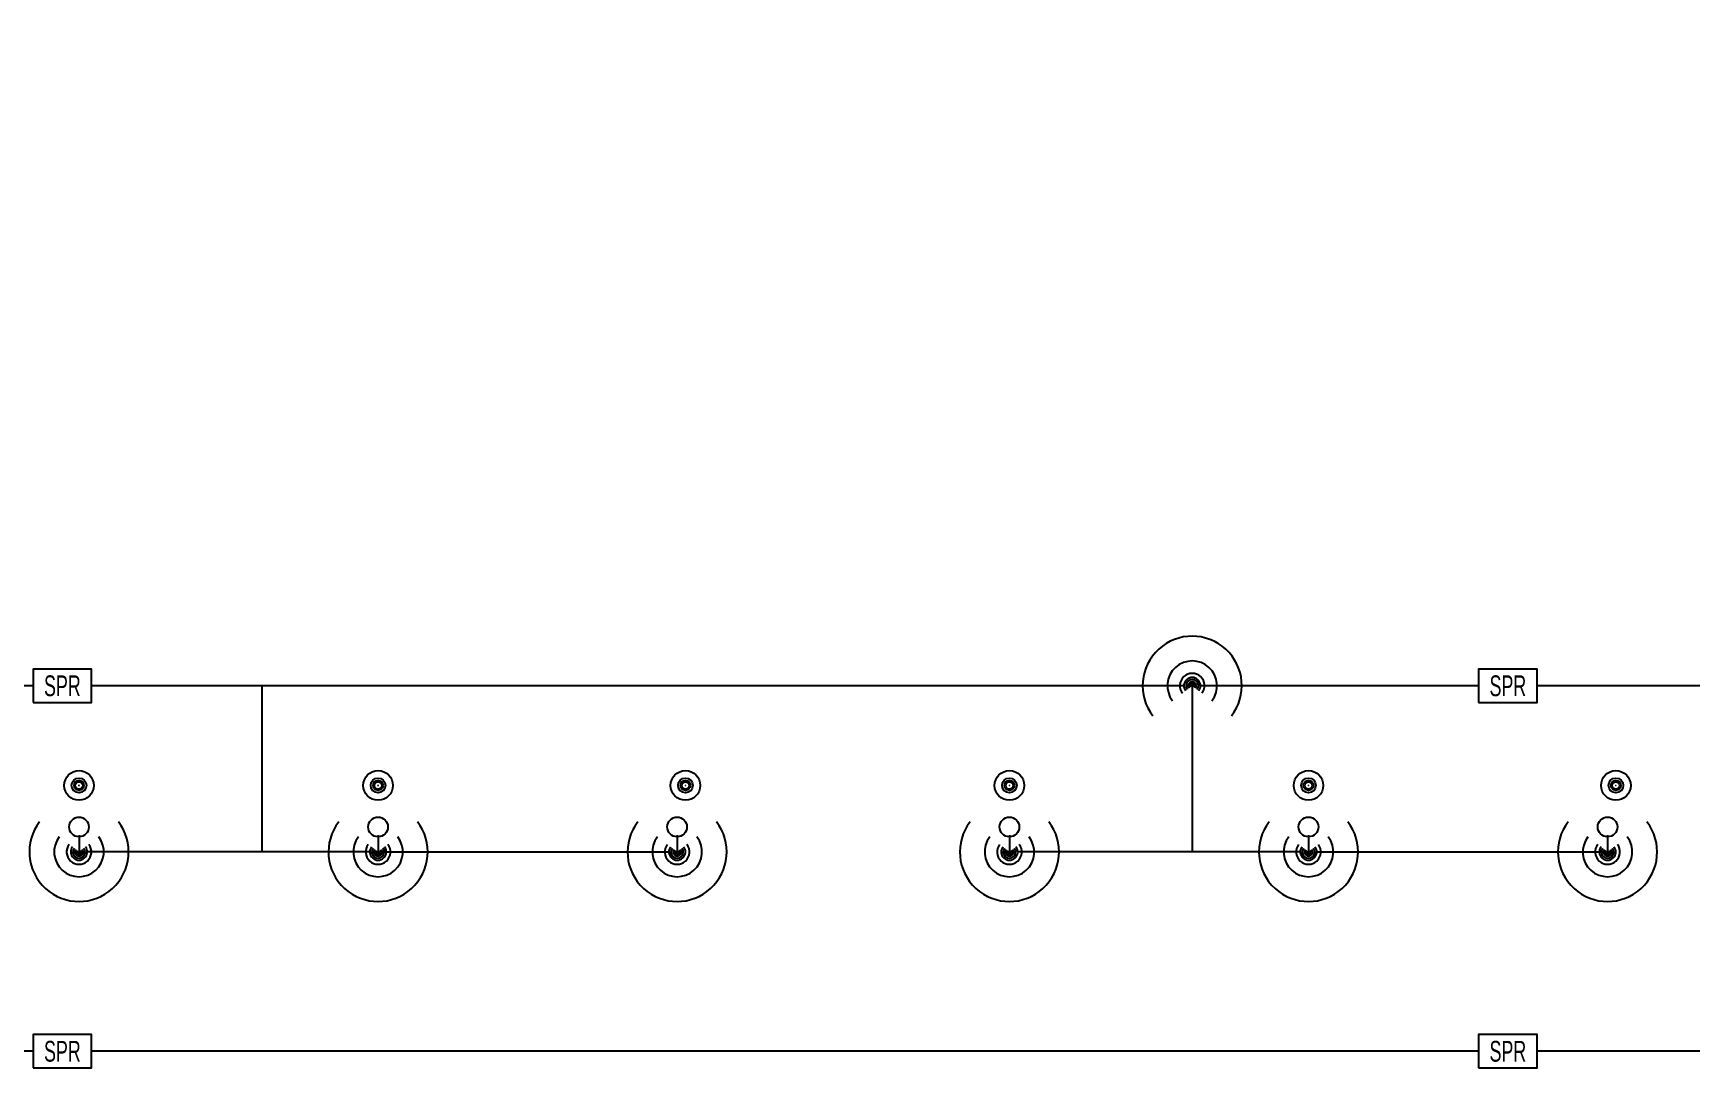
# Model space of a CAD drawing. Extents: x -3559 to 4847, y -109 to 1048.
# Drawn here: x -1402 to -604, y 204 to 702 of the extents above; entities that cross this region are included whole.
import ezdxf
from ezdxf import colors
from ezdxf.entities.mleader import LeaderData, LeaderLine
from ezdxf.enums import TextEntityAlignment as Align
from ezdxf.math import Vec2, Vec3

# ---------------------------------------------------------------- set-up
doc = ezdxf.new("R2010")
doc.units = 0
doc.header["$LTSCALE"] = 48
doc.header["$MEASUREMENT"] = 0
for name, color, linetype in [('F-SPRK-HEAD-N', 2, 'Continuous'), ('F-SPRK-HEAD-N @ 1 (1)', 2, 'Continuous'), ('F-SPRK-HEAD-N @ 1 (2)', 2, 'Continuous'), ('F-SPRK-HEAD-N @ 128', 2, 'Continuous'), ('F-SPRK-HEAD-N @ 192', 2, 'Continuous'), ('F-SPRK-HEAD-N @ 48', 2, 'Continuous'), ('F-SPRK-HEAD-N @ 64', 2, 'Continuous'), ('F-SPRK-HEAD-N @ 96', 2, 'Continuous'), ('F-SPRN-N', 1, 'Continuous'), ('F-SPRN-N @ 1 (1)', 1, 'Continuous'), ('F-SPRN-N @ 1 (2)', 1, 'Continuous'), ('F-SPRN-N @ 12', 1, 'Continuous'), ('F-SPRN-N @ 128', 1, 'Continuous'), ('F-SPRN-N @ 16', 1, 'Continuous'), ('F-SPRN-N @ 192', 1, 'Continuous'), ('F-SPRN-N @ 2', 1, 'Continuous'), ('F-SPRN-N @ 24', 1, 'Continuous'), ('F-SPRN-N @ 384', 1, 'Continuous'), ('F-SPRN-N @ 4', 1, 'Continuous'), ('F-SPRN-N @ 48', 1, 'Continuous'), ('F-SPRN-N @ 64', 1, 'Continuous'), ('F-SPRN-N @ 768', 1, 'Continuous'), ('F-SPRN-N @ 8', 1, 'Continuous'), ('F-SPRN-N @ 96', 1, 'Continuous')]:
    doc.layers.add(name, color=color, linetype=linetype)
doc.layers.add('G-ANNO-TEXT', color=70, linetype='Continuous', lineweight=0)
doc.styles.add('Arial', font='arial.ttf')
doc.styles.add('Arial Narrow', font='ARIALN.TTF')

# ---------------------------------------------------------------- blocks, each defined once
blk = doc.blocks.new('*U12')
at = {"layer": 'DEFPOINTS'}
blk.add_lwpolyline([(-0.11, -0.0625), (0.11, -0.0625), (0.11, 0.0625), (-0.11, 0.0625)], close=True, dxfattribs=at)
at = {"style": 'Arial Narrow', "width": 0.75}
blk.add_text('SPR', height=0.07812, dxfattribs=at).set_placement((0, 0), align=Align.MIDDLE)
blk = doc.blocks.new('*U14')
blk.add_circle((0, 0), 0.0371)
blk = doc.blocks.new('*U630')
at = {"layer": 'F-SPRK-HEAD-N @ 1 (1)'}
blk.add_blockref('*U14', (-932, 339.74), dxfattribs=at)
at = {"layer": 'F-SPRK-HEAD-N @ 1 (2)'}
blk.add_blockref('*U14', (-932, 339.74), dxfattribs=at)
at = {"layer": 'F-SPRK-HEAD-N @ 128', "xscale": 128, "yscale": 128, "zscale": 128}
blk.add_blockref('*U14', (-932, 319.74), dxfattribs=at)
at = {"layer": 'F-SPRK-HEAD-N @ 192', "xscale": 192, "yscale": 192, "zscale": 192}
blk.add_blockref('*U14', (-932, 339.74), dxfattribs=at)
at = {"layer": 'F-SPRK-HEAD-N @ 48', "xscale": 48, "yscale": 48, "zscale": 48}
blk.add_blockref('*U14', (-932, 339.74), dxfattribs=at)
at = {"layer": 'F-SPRK-HEAD-N @ 64', "xscale": 64, "yscale": 64, "zscale": 64}
blk.add_blockref('*U14', (-932, 339.74), dxfattribs=at)
at = {"layer": 'F-SPRK-HEAD-N @ 96', "xscale": 96, "yscale": 96, "zscale": 96}
blk.add_blockref('*U14', (-932, 339.74), dxfattribs=at)
blk = doc.blocks.new('*U631')
at = {"layer": 'F-SPRK-HEAD-N @ 1 (1)'}
blk.add_blockref('*U14', (-788, 339.74), dxfattribs=at)
at = {"layer": 'F-SPRK-HEAD-N @ 1 (2)'}
blk.add_blockref('*U14', (-788, 339.74), dxfattribs=at)
at = {"layer": 'F-SPRK-HEAD-N @ 128', "xscale": 128, "yscale": 128, "zscale": 128}
blk.add_blockref('*U14', (-788, 319.74), dxfattribs=at)
at = {"layer": 'F-SPRK-HEAD-N @ 192', "xscale": 192, "yscale": 192, "zscale": 192}
blk.add_blockref('*U14', (-788, 339.74), dxfattribs=at)
at = {"layer": 'F-SPRK-HEAD-N @ 48', "xscale": 48, "yscale": 48, "zscale": 48}
blk.add_blockref('*U14', (-788, 339.74), dxfattribs=at)
at = {"layer": 'F-SPRK-HEAD-N @ 64', "xscale": 64, "yscale": 64, "zscale": 64}
blk.add_blockref('*U14', (-788, 339.74), dxfattribs=at)
at = {"layer": 'F-SPRK-HEAD-N @ 96', "xscale": 96, "yscale": 96, "zscale": 96}
blk.add_blockref('*U14', (-788, 339.74), dxfattribs=at)
blk = doc.blocks.new('*U632')
at = {"layer": 'F-SPRK-HEAD-N @ 1 (1)'}
blk.add_blockref('*U14', (-640, 339.74), dxfattribs=at)
at = {"layer": 'F-SPRK-HEAD-N @ 1 (2)'}
blk.add_blockref('*U14', (-640, 339.74), dxfattribs=at)
at = {"layer": 'F-SPRK-HEAD-N @ 128', "xscale": 128, "yscale": 128, "zscale": 128}
blk.add_blockref('*U14', (-644, 319.74), dxfattribs=at)
at = {"layer": 'F-SPRK-HEAD-N @ 192', "xscale": 192, "yscale": 192, "zscale": 192}
blk.add_blockref('*U14', (-640, 339.74), dxfattribs=at)
at = {"layer": 'F-SPRK-HEAD-N @ 48', "xscale": 48, "yscale": 48, "zscale": 48}
blk.add_blockref('*U14', (-640, 339.74), dxfattribs=at)
at = {"layer": 'F-SPRK-HEAD-N @ 64', "xscale": 64, "yscale": 64, "zscale": 64}
blk.add_blockref('*U14', (-640, 339.74), dxfattribs=at)
at = {"layer": 'F-SPRK-HEAD-N @ 96', "xscale": 96, "yscale": 96, "zscale": 96}
blk.add_blockref('*U14', (-640, 339.74), dxfattribs=at)
blk = doc.blocks.new('*U15')
at = {"linetype": 'Continuous'}
blk.add_arc((0, 0), 0.0311, 232.567, 127.433, dxfattribs=at)
blk = doc.blocks.new('*U635')
at = {"layer": 'F-SPRN-N @ 1 (1)', "rotation": 270}
blk.add_blockref('*U15', (-932, 307.74), dxfattribs=at)
at = {"layer": 'F-SPRN-N @ 1 (2)', "rotation": 270}
blk.add_blockref('*U15', (-932, 307.74), dxfattribs=at)
at = {"layer": 'F-SPRN-N @ 12', "xscale": 12, "yscale": 12, "zscale": 12, "rotation": 270}
blk.add_blockref('*U15', (-932, 307.74), dxfattribs=at)
at = {"layer": 'F-SPRN-N @ 128', "xscale": 128, "yscale": 128, "zscale": 128, "rotation": 270}
blk.add_blockref('*U15', (-932, 307.74), dxfattribs=at)
at = {"layer": 'F-SPRN-N @ 16', "xscale": 16, "yscale": 16, "zscale": 16, "rotation": 270}
blk.add_blockref('*U15', (-932, 307.74), dxfattribs=at)
at = {"layer": 'F-SPRN-N @ 192', "xscale": 192, "yscale": 192, "zscale": 192, "rotation": 270}
blk.add_blockref('*U15', (-932, 307.74), dxfattribs=at)
at = {"layer": 'F-SPRN-N @ 2', "xscale": 2, "yscale": 2, "zscale": 2, "rotation": 270}
blk.add_blockref('*U15', (-932, 307.74), dxfattribs=at)
at = {"layer": 'F-SPRN-N @ 24', "xscale": 24, "yscale": 24, "zscale": 24, "rotation": 270}
blk.add_blockref('*U15', (-932, 307.74), dxfattribs=at)
at = {"layer": 'F-SPRN-N @ 384', "xscale": 384, "yscale": 384, "zscale": 384, "rotation": 270}
blk.add_blockref('*U15', (-932, 307.74), dxfattribs=at)
at = {"layer": 'F-SPRN-N @ 4', "xscale": 4, "yscale": 4, "zscale": 4, "rotation": 270}
blk.add_blockref('*U15', (-932, 307.74), dxfattribs=at)
at = {"layer": 'F-SPRN-N @ 48', "xscale": 48, "yscale": 48, "zscale": 48, "rotation": 270}
blk.add_blockref('*U15', (-932, 307.74), dxfattribs=at)
at = {"layer": 'F-SPRN-N @ 64', "xscale": 64, "yscale": 64, "zscale": 64, "rotation": 270}
blk.add_blockref('*U15', (-932, 307.74), dxfattribs=at)
at = {"layer": 'F-SPRN-N @ 768', "xscale": 768, "yscale": 768, "zscale": 768, "rotation": 270}
blk.add_blockref('*U15', (-932, 307.74), dxfattribs=at)
at = {"layer": 'F-SPRN-N @ 8', "xscale": 8, "yscale": 8, "zscale": 8, "rotation": 270}
blk.add_blockref('*U15', (-932, 307.74), dxfattribs=at)
at = {"layer": 'F-SPRN-N @ 96', "xscale": 96, "yscale": 96, "zscale": 96, "rotation": 270}
blk.add_blockref('*U15', (-932, 307.74), dxfattribs=at)
blk = doc.blocks.new('*U636')
at = {"layer": 'F-SPRN-N @ 1 (1)', "rotation": 270}
blk.add_blockref('*U15', (-788, 307.74), dxfattribs=at)
at = {"layer": 'F-SPRN-N @ 1 (2)', "rotation": 270}
blk.add_blockref('*U15', (-788, 307.74), dxfattribs=at)
at = {"layer": 'F-SPRN-N @ 12', "xscale": 12, "yscale": 12, "zscale": 12, "rotation": 270}
blk.add_blockref('*U15', (-788, 307.74), dxfattribs=at)
at = {"layer": 'F-SPRN-N @ 128', "xscale": 128, "yscale": 128, "zscale": 128, "rotation": 270}
blk.add_blockref('*U15', (-788, 307.74), dxfattribs=at)
at = {"layer": 'F-SPRN-N @ 16', "xscale": 16, "yscale": 16, "zscale": 16, "rotation": 270}
blk.add_blockref('*U15', (-788, 307.74), dxfattribs=at)
at = {"layer": 'F-SPRN-N @ 192', "xscale": 192, "yscale": 192, "zscale": 192, "rotation": 270}
blk.add_blockref('*U15', (-788, 307.74), dxfattribs=at)
at = {"layer": 'F-SPRN-N @ 2', "xscale": 2, "yscale": 2, "zscale": 2, "rotation": 270}
blk.add_blockref('*U15', (-788, 307.74), dxfattribs=at)
at = {"layer": 'F-SPRN-N @ 24', "xscale": 24, "yscale": 24, "zscale": 24, "rotation": 270}
blk.add_blockref('*U15', (-788, 307.74), dxfattribs=at)
at = {"layer": 'F-SPRN-N @ 384', "xscale": 384, "yscale": 384, "zscale": 384, "rotation": 270}
blk.add_blockref('*U15', (-788, 307.74), dxfattribs=at)
at = {"layer": 'F-SPRN-N @ 4', "xscale": 4, "yscale": 4, "zscale": 4, "rotation": 270}
blk.add_blockref('*U15', (-788, 307.74), dxfattribs=at)
at = {"layer": 'F-SPRN-N @ 48', "xscale": 48, "yscale": 48, "zscale": 48, "rotation": 270}
blk.add_blockref('*U15', (-788, 307.74), dxfattribs=at)
at = {"layer": 'F-SPRN-N @ 64', "xscale": 64, "yscale": 64, "zscale": 64, "rotation": 270}
blk.add_blockref('*U15', (-788, 307.74), dxfattribs=at)
at = {"layer": 'F-SPRN-N @ 768', "xscale": 768, "yscale": 768, "zscale": 768, "rotation": 270}
blk.add_blockref('*U15', (-788, 307.74), dxfattribs=at)
at = {"layer": 'F-SPRN-N @ 8', "xscale": 8, "yscale": 8, "zscale": 8, "rotation": 270}
blk.add_blockref('*U15', (-788, 307.74), dxfattribs=at)
at = {"layer": 'F-SPRN-N @ 96', "xscale": 96, "yscale": 96, "zscale": 96, "rotation": 270}
blk.add_blockref('*U15', (-788, 307.74), dxfattribs=at)
blk = doc.blocks.new('*U637')
at = {"layer": 'F-SPRN-N @ 1 (1)', "rotation": 270}
blk.add_blockref('*U15', (-644, 307.74), dxfattribs=at)
at = {"layer": 'F-SPRN-N @ 1 (2)', "rotation": 270}
blk.add_blockref('*U15', (-644, 307.74), dxfattribs=at)
at = {"layer": 'F-SPRN-N @ 12', "xscale": 12, "yscale": 12, "zscale": 12, "rotation": 270}
blk.add_blockref('*U15', (-644, 307.74), dxfattribs=at)
at = {"layer": 'F-SPRN-N @ 128', "xscale": 128, "yscale": 128, "zscale": 128, "rotation": 270}
blk.add_blockref('*U15', (-644, 307.74), dxfattribs=at)
at = {"layer": 'F-SPRN-N @ 16', "xscale": 16, "yscale": 16, "zscale": 16, "rotation": 270}
blk.add_blockref('*U15', (-644, 307.74), dxfattribs=at)
at = {"layer": 'F-SPRN-N @ 192', "xscale": 192, "yscale": 192, "zscale": 192, "rotation": 270}
blk.add_blockref('*U15', (-644, 307.74), dxfattribs=at)
at = {"layer": 'F-SPRN-N @ 2', "xscale": 2, "yscale": 2, "zscale": 2, "rotation": 270}
blk.add_blockref('*U15', (-644, 307.74), dxfattribs=at)
at = {"layer": 'F-SPRN-N @ 24', "xscale": 24, "yscale": 24, "zscale": 24, "rotation": 270}
blk.add_blockref('*U15', (-644, 307.74), dxfattribs=at)
at = {"layer": 'F-SPRN-N @ 384', "xscale": 384, "yscale": 384, "zscale": 384, "rotation": 270}
blk.add_blockref('*U15', (-644, 307.74), dxfattribs=at)
at = {"layer": 'F-SPRN-N @ 4', "xscale": 4, "yscale": 4, "zscale": 4, "rotation": 270}
blk.add_blockref('*U15', (-644, 307.74), dxfattribs=at)
at = {"layer": 'F-SPRN-N @ 48', "xscale": 48, "yscale": 48, "zscale": 48, "rotation": 270}
blk.add_blockref('*U15', (-644, 307.74), dxfattribs=at)
at = {"layer": 'F-SPRN-N @ 64', "xscale": 64, "yscale": 64, "zscale": 64, "rotation": 270}
blk.add_blockref('*U15', (-644, 307.74), dxfattribs=at)
at = {"layer": 'F-SPRN-N @ 768', "xscale": 768, "yscale": 768, "zscale": 768, "rotation": 270}
blk.add_blockref('*U15', (-644, 307.74), dxfattribs=at)
at = {"layer": 'F-SPRN-N @ 8', "xscale": 8, "yscale": 8, "zscale": 8, "rotation": 270}
blk.add_blockref('*U15', (-644, 307.74), dxfattribs=at)
at = {"layer": 'F-SPRN-N @ 96', "xscale": 96, "yscale": 96, "zscale": 96, "rotation": 270}
blk.add_blockref('*U15', (-644, 307.74), dxfattribs=at)
blk = doc.blocks.new('*U638')
at = {"layer": 'F-SPRN-N @ 1 (1)', "rotation": 89.99999999999999}
blk.add_blockref('*U15', (-844, 387.74), dxfattribs=at)
at = {"layer": 'F-SPRN-N @ 1 (2)', "rotation": 89.99999999999999}
blk.add_blockref('*U15', (-844, 387.74), dxfattribs=at)
at = {"layer": 'F-SPRN-N @ 12', "xscale": 12.00000000000001, "yscale": 12.00000000000001, "zscale": 12.00000000000001, "rotation": 89.99999999999999}
blk.add_blockref('*U15', (-844, 387.74), dxfattribs=at)
at = {"layer": 'F-SPRN-N @ 128', "xscale": 128.0000000000001, "yscale": 128.0000000000001, "zscale": 128.0000000000001, "rotation": 89.99999999999999}
blk.add_blockref('*U15', (-844, 387.74), dxfattribs=at)
at = {"layer": 'F-SPRN-N @ 16', "xscale": 16.00000000000002, "yscale": 16.00000000000002, "zscale": 16.00000000000002, "rotation": 89.99999999999999}
blk.add_blockref('*U15', (-844, 387.74), dxfattribs=at)
at = {"layer": 'F-SPRN-N @ 192', "xscale": 192.0000000000002, "yscale": 192.0000000000002, "zscale": 192.0000000000002, "rotation": 89.99999999999999}
blk.add_blockref('*U15', (-844, 387.74), dxfattribs=at)
at = {"layer": 'F-SPRN-N @ 2', "xscale": 2.000000000000002, "yscale": 2.000000000000002, "zscale": 2.000000000000002, "rotation": 89.99999999999999}
blk.add_blockref('*U15', (-844, 387.74), dxfattribs=at)
at = {"layer": 'F-SPRN-N @ 24', "xscale": 24.00000000000003, "yscale": 24.00000000000003, "zscale": 24.00000000000003, "rotation": 89.99999999999999}
blk.add_blockref('*U15', (-844, 387.74), dxfattribs=at)
at = {"layer": 'F-SPRN-N @ 384', "xscale": 384.0000000000005, "yscale": 384.0000000000005, "zscale": 384.0000000000005, "rotation": 89.99999999999999}
blk.add_blockref('*U15', (-844, 387.74), dxfattribs=at)
at = {"layer": 'F-SPRN-N @ 4', "xscale": 4.000000000000004, "yscale": 4.000000000000004, "zscale": 4.000000000000004, "rotation": 89.99999999999999}
blk.add_blockref('*U15', (-844, 387.74), dxfattribs=at)
at = {"layer": 'F-SPRN-N @ 48', "xscale": 48.00000000000006, "yscale": 48.00000000000006, "zscale": 48.00000000000006, "rotation": 89.99999999999999}
blk.add_blockref('*U15', (-844, 387.74), dxfattribs=at)
at = {"layer": 'F-SPRN-N @ 64', "xscale": 64.00000000000007, "yscale": 64.00000000000007, "zscale": 64.00000000000007, "rotation": 89.99999999999999}
blk.add_blockref('*U15', (-844, 387.74), dxfattribs=at)
at = {"layer": 'F-SPRN-N @ 768', "xscale": 768.0000000000009, "yscale": 768.0000000000009, "zscale": 768.0000000000009, "rotation": 89.99999999999999}
blk.add_blockref('*U15', (-844, 387.74), dxfattribs=at)
at = {"layer": 'F-SPRN-N @ 8', "xscale": 8.000000000000009, "yscale": 8.000000000000009, "zscale": 8.000000000000009, "rotation": 89.99999999999999}
blk.add_blockref('*U15', (-844, 387.74), dxfattribs=at)
at = {"layer": 'F-SPRN-N @ 96', "xscale": 96.00000000000011, "yscale": 96.00000000000011, "zscale": 96.00000000000011, "rotation": 89.99999999999999}
blk.add_blockref('*U15', (-844, 387.74), dxfattribs=at)
blk = doc.blocks.new('*U641')
at = {"layer": 'F-SPRK-HEAD-N @ 1 (1)'}
blk.add_blockref('*U14', (-1380, 339.74), dxfattribs=at)
at = {"layer": 'F-SPRK-HEAD-N @ 1 (2)'}
blk.add_blockref('*U14', (-1380, 339.74), dxfattribs=at)
at = {"layer": 'F-SPRK-HEAD-N @ 128', "xscale": 128, "yscale": 128, "zscale": 128}
blk.add_blockref('*U14', (-1380, 319.74), dxfattribs=at)
at = {"layer": 'F-SPRK-HEAD-N @ 192', "xscale": 192, "yscale": 192, "zscale": 192}
blk.add_blockref('*U14', (-1380, 339.74), dxfattribs=at)
at = {"layer": 'F-SPRK-HEAD-N @ 48', "xscale": 48, "yscale": 48, "zscale": 48}
blk.add_blockref('*U14', (-1380, 339.74), dxfattribs=at)
at = {"layer": 'F-SPRK-HEAD-N @ 64', "xscale": 64, "yscale": 64, "zscale": 64}
blk.add_blockref('*U14', (-1380, 339.74), dxfattribs=at)
at = {"layer": 'F-SPRK-HEAD-N @ 96', "xscale": 96, "yscale": 96, "zscale": 96}
blk.add_blockref('*U14', (-1380, 339.74), dxfattribs=at)
blk = doc.blocks.new('*U642')
at = {"layer": 'F-SPRK-HEAD-N @ 1 (1)'}
blk.add_blockref('*U14', (-1236, 339.74), dxfattribs=at)
at = {"layer": 'F-SPRK-HEAD-N @ 1 (2)'}
blk.add_blockref('*U14', (-1236, 339.74), dxfattribs=at)
at = {"layer": 'F-SPRK-HEAD-N @ 128', "xscale": 128, "yscale": 128, "zscale": 128}
blk.add_blockref('*U14', (-1236, 319.74), dxfattribs=at)
at = {"layer": 'F-SPRK-HEAD-N @ 192', "xscale": 192, "yscale": 192, "zscale": 192}
blk.add_blockref('*U14', (-1236, 339.74), dxfattribs=at)
at = {"layer": 'F-SPRK-HEAD-N @ 48', "xscale": 48, "yscale": 48, "zscale": 48}
blk.add_blockref('*U14', (-1236, 339.74), dxfattribs=at)
at = {"layer": 'F-SPRK-HEAD-N @ 64', "xscale": 64, "yscale": 64, "zscale": 64}
blk.add_blockref('*U14', (-1236, 339.74), dxfattribs=at)
at = {"layer": 'F-SPRK-HEAD-N @ 96', "xscale": 96, "yscale": 96, "zscale": 96}
blk.add_blockref('*U14', (-1236, 339.74), dxfattribs=at)
blk = doc.blocks.new('*U643')
at = {"layer": 'F-SPRK-HEAD-N @ 1 (1)'}
blk.add_blockref('*U14', (-1088, 339.74), dxfattribs=at)
at = {"layer": 'F-SPRK-HEAD-N @ 1 (2)'}
blk.add_blockref('*U14', (-1088, 339.74), dxfattribs=at)
at = {"layer": 'F-SPRK-HEAD-N @ 128', "xscale": 128, "yscale": 128, "zscale": 128}
blk.add_blockref('*U14', (-1092, 319.74), dxfattribs=at)
at = {"layer": 'F-SPRK-HEAD-N @ 192', "xscale": 192, "yscale": 192, "zscale": 192}
blk.add_blockref('*U14', (-1088, 339.74), dxfattribs=at)
at = {"layer": 'F-SPRK-HEAD-N @ 48', "xscale": 48, "yscale": 48, "zscale": 48}
blk.add_blockref('*U14', (-1088, 339.74), dxfattribs=at)
at = {"layer": 'F-SPRK-HEAD-N @ 64', "xscale": 64, "yscale": 64, "zscale": 64}
blk.add_blockref('*U14', (-1088, 339.74), dxfattribs=at)
at = {"layer": 'F-SPRK-HEAD-N @ 96', "xscale": 96, "yscale": 96, "zscale": 96}
blk.add_blockref('*U14', (-1088, 339.74), dxfattribs=at)
blk = doc.blocks.new('*U644')
at = {"layer": 'F-SPRN-N @ 1 (1)', "rotation": 270}
blk.add_blockref('*U15', (-1380, 307.74), dxfattribs=at)
at = {"layer": 'F-SPRN-N @ 1 (2)', "rotation": 270}
blk.add_blockref('*U15', (-1380, 307.74), dxfattribs=at)
at = {"layer": 'F-SPRN-N @ 12', "xscale": 12, "yscale": 12, "zscale": 12, "rotation": 270}
blk.add_blockref('*U15', (-1380, 307.74), dxfattribs=at)
at = {"layer": 'F-SPRN-N @ 128', "xscale": 128, "yscale": 128, "zscale": 128, "rotation": 270}
blk.add_blockref('*U15', (-1380, 307.74), dxfattribs=at)
at = {"layer": 'F-SPRN-N @ 16', "xscale": 16, "yscale": 16, "zscale": 16, "rotation": 270}
blk.add_blockref('*U15', (-1380, 307.74), dxfattribs=at)
at = {"layer": 'F-SPRN-N @ 192', "xscale": 192, "yscale": 192, "zscale": 192, "rotation": 270}
blk.add_blockref('*U15', (-1380, 307.74), dxfattribs=at)
at = {"layer": 'F-SPRN-N @ 2', "xscale": 2, "yscale": 2, "zscale": 2, "rotation": 270}
blk.add_blockref('*U15', (-1380, 307.74), dxfattribs=at)
at = {"layer": 'F-SPRN-N @ 24', "xscale": 24, "yscale": 24, "zscale": 24, "rotation": 270}
blk.add_blockref('*U15', (-1380, 307.74), dxfattribs=at)
at = {"layer": 'F-SPRN-N @ 384', "xscale": 384, "yscale": 384, "zscale": 384, "rotation": 270}
blk.add_blockref('*U15', (-1380, 307.74), dxfattribs=at)
at = {"layer": 'F-SPRN-N @ 4', "xscale": 4, "yscale": 4, "zscale": 4, "rotation": 270}
blk.add_blockref('*U15', (-1380, 307.74), dxfattribs=at)
at = {"layer": 'F-SPRN-N @ 48', "xscale": 48, "yscale": 48, "zscale": 48, "rotation": 270}
blk.add_blockref('*U15', (-1380, 307.74), dxfattribs=at)
at = {"layer": 'F-SPRN-N @ 64', "xscale": 64, "yscale": 64, "zscale": 64, "rotation": 270}
blk.add_blockref('*U15', (-1380, 307.74), dxfattribs=at)
at = {"layer": 'F-SPRN-N @ 768', "xscale": 768, "yscale": 768, "zscale": 768, "rotation": 270}
blk.add_blockref('*U15', (-1380, 307.74), dxfattribs=at)
at = {"layer": 'F-SPRN-N @ 8', "xscale": 8, "yscale": 8, "zscale": 8, "rotation": 270}
blk.add_blockref('*U15', (-1380, 307.74), dxfattribs=at)
at = {"layer": 'F-SPRN-N @ 96', "xscale": 96, "yscale": 96, "zscale": 96, "rotation": 270}
blk.add_blockref('*U15', (-1380, 307.74), dxfattribs=at)
blk = doc.blocks.new('*U645')
at = {"layer": 'F-SPRN-N @ 1 (1)', "rotation": 270}
blk.add_blockref('*U15', (-1236, 307.74), dxfattribs=at)
at = {"layer": 'F-SPRN-N @ 1 (2)', "rotation": 270}
blk.add_blockref('*U15', (-1236, 307.74), dxfattribs=at)
at = {"layer": 'F-SPRN-N @ 12', "xscale": 12, "yscale": 12, "zscale": 12, "rotation": 270}
blk.add_blockref('*U15', (-1236, 307.74), dxfattribs=at)
at = {"layer": 'F-SPRN-N @ 128', "xscale": 128, "yscale": 128, "zscale": 128, "rotation": 270}
blk.add_blockref('*U15', (-1236, 307.74), dxfattribs=at)
at = {"layer": 'F-SPRN-N @ 16', "xscale": 16, "yscale": 16, "zscale": 16, "rotation": 270}
blk.add_blockref('*U15', (-1236, 307.74), dxfattribs=at)
at = {"layer": 'F-SPRN-N @ 192', "xscale": 192, "yscale": 192, "zscale": 192, "rotation": 270}
blk.add_blockref('*U15', (-1236, 307.74), dxfattribs=at)
at = {"layer": 'F-SPRN-N @ 2', "xscale": 2, "yscale": 2, "zscale": 2, "rotation": 270}
blk.add_blockref('*U15', (-1236, 307.74), dxfattribs=at)
at = {"layer": 'F-SPRN-N @ 24', "xscale": 24, "yscale": 24, "zscale": 24, "rotation": 270}
blk.add_blockref('*U15', (-1236, 307.74), dxfattribs=at)
at = {"layer": 'F-SPRN-N @ 384', "xscale": 384, "yscale": 384, "zscale": 384, "rotation": 270}
blk.add_blockref('*U15', (-1236, 307.74), dxfattribs=at)
at = {"layer": 'F-SPRN-N @ 4', "xscale": 4, "yscale": 4, "zscale": 4, "rotation": 270}
blk.add_blockref('*U15', (-1236, 307.74), dxfattribs=at)
at = {"layer": 'F-SPRN-N @ 48', "xscale": 48, "yscale": 48, "zscale": 48, "rotation": 270}
blk.add_blockref('*U15', (-1236, 307.74), dxfattribs=at)
at = {"layer": 'F-SPRN-N @ 64', "xscale": 64, "yscale": 64, "zscale": 64, "rotation": 270}
blk.add_blockref('*U15', (-1236, 307.74), dxfattribs=at)
at = {"layer": 'F-SPRN-N @ 768', "xscale": 768, "yscale": 768, "zscale": 768, "rotation": 270}
blk.add_blockref('*U15', (-1236, 307.74), dxfattribs=at)
at = {"layer": 'F-SPRN-N @ 8', "xscale": 8, "yscale": 8, "zscale": 8, "rotation": 270}
blk.add_blockref('*U15', (-1236, 307.74), dxfattribs=at)
at = {"layer": 'F-SPRN-N @ 96', "xscale": 96, "yscale": 96, "zscale": 96, "rotation": 270}
blk.add_blockref('*U15', (-1236, 307.74), dxfattribs=at)
blk = doc.blocks.new('*U646')
at = {"layer": 'F-SPRN-N @ 1 (1)', "rotation": 270}
blk.add_blockref('*U15', (-1092, 307.74), dxfattribs=at)
at = {"layer": 'F-SPRN-N @ 1 (2)', "rotation": 270}
blk.add_blockref('*U15', (-1092, 307.74), dxfattribs=at)
at = {"layer": 'F-SPRN-N @ 12', "xscale": 12, "yscale": 12, "zscale": 12, "rotation": 270}
blk.add_blockref('*U15', (-1092, 307.74), dxfattribs=at)
at = {"layer": 'F-SPRN-N @ 128', "xscale": 128, "yscale": 128, "zscale": 128, "rotation": 270}
blk.add_blockref('*U15', (-1092, 307.74), dxfattribs=at)
at = {"layer": 'F-SPRN-N @ 16', "xscale": 16, "yscale": 16, "zscale": 16, "rotation": 270}
blk.add_blockref('*U15', (-1092, 307.74), dxfattribs=at)
at = {"layer": 'F-SPRN-N @ 192', "xscale": 192, "yscale": 192, "zscale": 192, "rotation": 270}
blk.add_blockref('*U15', (-1092, 307.74), dxfattribs=at)
at = {"layer": 'F-SPRN-N @ 2', "xscale": 2, "yscale": 2, "zscale": 2, "rotation": 270}
blk.add_blockref('*U15', (-1092, 307.74), dxfattribs=at)
at = {"layer": 'F-SPRN-N @ 24', "xscale": 24, "yscale": 24, "zscale": 24, "rotation": 270}
blk.add_blockref('*U15', (-1092, 307.74), dxfattribs=at)
at = {"layer": 'F-SPRN-N @ 384', "xscale": 384, "yscale": 384, "zscale": 384, "rotation": 270}
blk.add_blockref('*U15', (-1092, 307.74), dxfattribs=at)
at = {"layer": 'F-SPRN-N @ 4', "xscale": 4, "yscale": 4, "zscale": 4, "rotation": 270}
blk.add_blockref('*U15', (-1092, 307.74), dxfattribs=at)
at = {"layer": 'F-SPRN-N @ 48', "xscale": 48, "yscale": 48, "zscale": 48, "rotation": 270}
blk.add_blockref('*U15', (-1092, 307.74), dxfattribs=at)
at = {"layer": 'F-SPRN-N @ 64', "xscale": 64, "yscale": 64, "zscale": 64, "rotation": 270}
blk.add_blockref('*U15', (-1092, 307.74), dxfattribs=at)
at = {"layer": 'F-SPRN-N @ 768', "xscale": 768, "yscale": 768, "zscale": 768, "rotation": 270}
blk.add_blockref('*U15', (-1092, 307.74), dxfattribs=at)
at = {"layer": 'F-SPRN-N @ 8', "xscale": 8, "yscale": 8, "zscale": 8, "rotation": 270}
blk.add_blockref('*U15', (-1092, 307.74), dxfattribs=at)
at = {"layer": 'F-SPRN-N @ 96', "xscale": 96, "yscale": 96, "zscale": 96, "rotation": 270}
blk.add_blockref('*U15', (-1092, 307.74), dxfattribs=at)

msp = doc.modelspace()

# ---------------------------------------------------------------- linework, layer by layer
at = {"layer": 'F-SPRN-N'}
for p, q in [((-1402.08, 387.74), (-1668, 387.74)), ((-847.98, 387.74), (-1373.92, 387.74)), ((-1292, 387.74), (-1292, 307.74)), ((-844, 387.74), (-844, 307.74)), ((-706.08, 387.74), (-840.02, 387.74)), ((-472, 387.74), (-677.92, 387.74)), ((-1380, 315.74), (-1380, 307.74)), ((-1236, 315.74), (-1236, 307.74)), ((-1092, 315.74), (-1092, 307.74)), ((-932, 315.74), (-932, 307.74)), ((-788, 315.74), (-788, 307.74)), ((-644, 315.74), (-644, 307.74)), ((-1240, 307.74), (-1376, 307.74)), ((-1232, 307.74), (-1096, 307.74)), ((-792, 307.74), (-928, 307.74)), ((-784, 307.74), (-648, 307.74)), ((-1402.08, 211.74), (-2060, 211.74)), ((-706.08, 211.74), (-1373.92, 211.74)), ((-212, 211.74), (-677.92, 211.74))]:
    msp.add_line(p, q, dxfattribs=at)

# ---------------------------------------------------------------- block references
at = {"layer": 'F-SPRK-HEAD-N'}
for name in ['*U641', '*U642', '*U643', '*U630', '*U631', '*U632']:
    msp.add_blockref(name, (0, 0), dxfattribs=at)
at = {"layer": 'F-SPRN-N'}
for name in ['*U638', '*U644', '*U645', '*U646', '*U635', '*U636', '*U637']:
    msp.add_blockref(name, (0, 0), dxfattribs=at)
at = {"layer": 'F-SPRN-N @ 128', "xscale": 128, "yscale": 128, "zscale": 128}
for p in [(-1388, 387.74), (-692, 387.74), (-1388, 211.74), (-692, 211.74)]:
    msp.add_blockref('*U12', p, dxfattribs=at)

# ---------------------------------------------------------------- leaders
at = {"layer": 'G-ANNO-TEXT'}
ml = msp.add_multileader_mtext('Standard', dxfattribs=at)
ml.set_content('LINEN CHUTE SPR RISER ', color=256, style='Arial')
ml.set_leader_properties(color=256, linetype='ByLayer', lineweight=-1)
ml.build(insert=Vec2(0, 0))
ml.multileader.update_dxf_attribs({"has_dogleg": 0, "dogleg_length": 0.125, "arrow_head_size": 16, "scale": 128})
ctx = ml.context
ctx.base_point, ctx.scale, ctx.char_height, ctx.arrow_head_size, ctx.landing_gap_size, ctx.plane_origin = Vec3(-1952, 695.74), 128, 12, 16, 4, Vec3(-1964, 491.74)
notes = []
notes.append((ctx, [(0, (1, 1, 0), (-1968, 695.74), (1, 0), 16, [(0, [(-1964, 491.74), (-1956, 695.74)], 0, [])])]))
ctx.mtext.insert, ctx.mtext.width, ctx.mtext.flow_direction = Vec3(-1948, 701.85), 53.0863, 5
for ctx, leaders in notes:
    for number, flags, end, landing, length, lines in leaders:
        leader = LeaderData()
        leader.index, (leader.has_last_leader_line, leader.has_dogleg_vector, leader.attachment_direction) = number, flags
        leader.last_leader_point, leader.dogleg_vector, leader.dogleg_length = Vec3(end), Vec3(landing), length
        for number, points, colour, breaks in lines:
            line = LeaderLine()
            line.index, line.vertices, line.color, line.breaks = number, Vec3.list(points), colors.encode_raw_color(colour), breaks
            leader.lines.append(line)
        ctx.leaders.append(leader)

doc.saveas('drawing.dxf')
